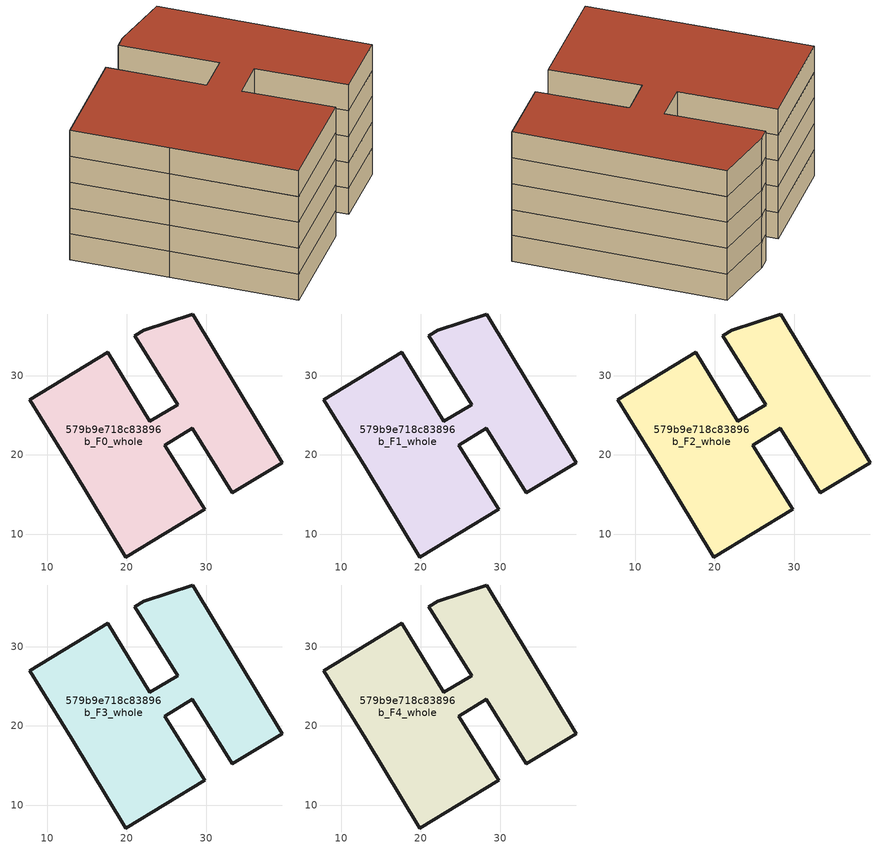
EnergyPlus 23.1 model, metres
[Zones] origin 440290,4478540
579b9e718c83896b_F0_whole
 floor ground (EU_floor_Construction): 28.32,37.74 39.55,19.02 33.25,15.23 28.25,23.33 24.76,21.2 29.79,13.14 19.84,7.16 13.04,18.37 7.79,26.95 17.59,32.92 22.9,24.22 26.4,26.32 21.02,35 22.1,35.72 z0
 wall outside (EU_wall_Construction): 17.59,32.92 7.79,26.95 13.04,18.37 19.84,7.16 29.79,13.14 24.76,21.2 28.25,23.33 33.25,15.23 39.55,19.02 28.32,37.74 22.1,35.72 21.02,35 26.4,26.32 22.9,24.22 17.59,32.92 z0:3
579b9e718c83896b_F1_whole
 floor to 579b9e718c83896b_F0_whole (EU_floor_Construction): 28.32,37.74 39.55,19.02 33.25,15.23 28.25,23.33 24.76,21.2 29.79,13.14 19.84,7.16 13.04,18.37 7.79,26.95 17.59,32.92 22.9,24.22 26.4,26.32 21.02,35 22.1,35.72 z3
 wall outside (EU_wall_Construction): 17.59,32.92 7.79,26.95 13.04,18.37 19.84,7.16 29.79,13.14 24.76,21.2 28.25,23.33 33.25,15.23 39.55,19.02 28.32,37.74 22.1,35.72 21.02,35 26.4,26.32 22.9,24.22 17.59,32.92 z3:6
579b9e718c83896b_F2_whole
 floor to 579b9e718c83896b_F1_whole (EU_floor_Construction): 28.32,37.74 39.55,19.02 33.25,15.23 28.25,23.33 24.76,21.2 29.79,13.14 19.84,7.16 13.04,18.37 7.79,26.95 17.59,32.92 22.9,24.22 26.4,26.32 21.02,35 22.1,35.72 z6
 wall outside (EU_wall_Construction): 17.59,32.92 7.79,26.95 13.04,18.37 19.84,7.16 29.79,13.14 24.76,21.2 28.25,23.33 33.25,15.23 39.55,19.02 28.32,37.74 22.1,35.72 21.02,35 26.4,26.32 22.9,24.22 17.59,32.92 z6:9
579b9e718c83896b_F3_whole
 floor to 579b9e718c83896b_F2_whole (EU_floor_Construction): 28.32,37.74 39.55,19.02 33.25,15.23 28.25,23.33 24.76,21.2 29.79,13.14 19.84,7.16 13.04,18.37 7.79,26.95 17.59,32.92 22.9,24.22 26.4,26.32 21.02,35 22.1,35.72 z9
 wall outside (EU_wall_Construction): 17.59,32.92 7.79,26.95 13.04,18.37 19.84,7.16 29.79,13.14 24.76,21.2 28.25,23.33 33.25,15.23 39.55,19.02 28.32,37.74 22.1,35.72 21.02,35 26.4,26.32 22.9,24.22 17.59,32.92 z9:12
579b9e718c83896b_F4_whole
 floor to 579b9e718c83896b_F3_whole (EU_floor_Construction): 28.32,37.74 39.55,19.02 33.25,15.23 28.25,23.33 24.76,21.2 29.79,13.14 19.84,7.16 13.04,18.37 7.79,26.95 17.59,32.92 22.9,24.22 26.4,26.32 21.02,35 22.1,35.72 z12
 wall outside (EU_wall_Construction): 17.59,32.92 7.79,26.95 13.04,18.37 19.84,7.16 29.79,13.14 24.76,21.2 28.25,23.33 33.25,15.23 39.55,19.02 28.32,37.74 22.1,35.72 21.02,35 26.4,26.32 22.9,24.22 17.59,32.92 z12:15
 roof outside (EU_roof_Construction): 33.25,15.23 39.55,19.02 28.32,37.74 22.1,35.72 21.02,35 26.4,26.32 22.9,24.22 17.59,32.92 7.79,26.95 13.04,18.37 19.84,7.16 29.79,13.14 24.76,21.2 28.25,23.33 z15
[Building]
EU S2 Campaign: North Axis=0; Terrain=City; Solar Distribution=FullExterior
[Site:Location]
Madrid: Latitude=40.5; Longitude=-3.5; Time Zone=1; Elevation=609
[SizingPeriod:WeatherFileDays]
AnnualSizingPeriod: Begin Month=1; Begin Day of Month=1; End Month=12; End Day of Month=31; Day of Week for Start Day=Monday; Use Weather File Daylight Saving Period=No; Use Weather File Rain and Snow Indicators=No
[MATERIAL]
EU_InternalMass_Material: Roughness=MediumRough; Thickness=0.1; Conductivity=1; Density=1800; Specific Heat=900; Thermal Absorptance=0.9; Solar Absorptance=0.7; Visible Absorptance=0.7
[MATERIAL:NOMASS] Roughness=MediumRough; Thermal Absorptance=0.9; Solar Absorptance=0.7; Visible Absorptance=0.7
Name | Thermal Resistance
EU_wall_NoMass | 0.419739
EU_roof_NoMass | 0.352165
EU_floor_NoMass | 0.608284
[CONSTRUCTION]
EU_wall_Construction: EU_wall_NoMass
EU_roof_Construction: EU_roof_NoMass
EU_floor_Construction: EU_floor_NoMass
EU_InternalMass_Construction: EU_InternalMass_Material
[ZONE] Type=1; Multiplier=1; Ceiling Height=autocalculate; Volume=1354.62; Floor Area=autocalculate; Part of Total Floor Area=Yes
579b9e718c83896b_F0_whole; 579b9e718c83896b_F1_whole; 579b9e718c83896b_F2_whole; 579b9e718c83896b_F3_whole; 579b9e718c83896b_F4_whole
[INTERNALMASS] Construction=EU_InternalMass_Construction; Surface Area=451.541
Name | Zone or ZoneList
579b9e718c83896b_F0_whole_EU_InternalMass | 579b9e718c83896b_F0_whole
579b9e718c83896b_F1_whole_EU_InternalMass | 579b9e718c83896b_F1_whole
579b9e718c83896b_F2_whole_EU_InternalMass | 579b9e718c83896b_F2_whole
579b9e718c83896b_F3_whole_EU_InternalMass | 579b9e718c83896b_F3_whole
579b9e718c83896b_F4_whole_EU_InternalMass | 579b9e718c83896b_F4_whole
[OTHEREQUIPMENT] Fuel Type=Electricity; Design Level Calculation Method=Watts/Area; Power per Zone Floor Area=1; Fraction Latent=0; Fraction Radiant=0; Fraction Lost=0; Carbon Dioxide Generation Rate=0; EndUse Subcategory=EU_Step8_InternalGains
Name | Zone or ZoneList or Space or SpaceList | Schedule
EU_Step8_InternalGain_579b9e718c83896b_F0_whole_f000 | 579b9e718c83896b_F0_whole | EU_Step8_GainSchedule_579b9e718c83896b_F0_whole_f000
EU_Step8_InternalGain_579b9e718c83896b_F1_whole_f000 | 579b9e718c83896b_F1_whole | EU_Step8_GainSchedule_579b9e718c83896b_F1_whole_f000
EU_Step8_InternalGain_579b9e718c83896b_F2_whole_f000 | 579b9e718c83896b_F2_whole | EU_Step8_GainSchedule_579b9e718c83896b_F2_whole_f000
EU_Step8_InternalGain_579b9e718c83896b_F3_whole_f000 | 579b9e718c83896b_F3_whole | EU_Step8_GainSchedule_579b9e718c83896b_F3_whole_f000
EU_Step8_InternalGain_579b9e718c83896b_F4_whole_f000 | 579b9e718c83896b_F4_whole | EU_Step8_GainSchedule_579b9e718c83896b_F4_whole_f000
[ZONEVENTILATION:DESIGNFLOWRATE] Schedule=EU_AlwaysOn; Design Flow Rate Calculation Method=AirChanges/Hour; Air Changes per Hour=0.703302; Ventilation Type=Natural; Fan Pressure Rise=0; Fan Total Efficiency=1; Constant Term Coefficient=1; Temperature Term Coefficient=0; Velocity Term Coefficient=0; Velocity Squared Term Coefficient=0; Minimum Indoor Temperature=-100; Maximum Indoor Temperature=100; Delta Temperature=-100; Minimum Outdoor Temperature=-100; Maximum Outdoor Temperature=100; Maximum Wind Speed=40
Name | Zone or ZoneList or Space or SpaceList
EU_ConstantAir_579b9e718c83896b_F0_whole | 579b9e718c83896b_F0_whole
EU_ConstantAir_579b9e718c83896b_F1_whole | 579b9e718c83896b_F1_whole
EU_ConstantAir_579b9e718c83896b_F2_whole | 579b9e718c83896b_F2_whole
EU_ConstantAir_579b9e718c83896b_F3_whole | 579b9e718c83896b_F3_whole
EU_ConstantAir_579b9e718c83896b_F4_whole | 579b9e718c83896b_F4_whole
[HVACTEMPLATE:THERMOSTAT] Constant Heating Setpoint=20; Constant Cooling Setpoint=50
EU_HeatOnly_579b9e718c83896b_F0_whole; EU_HeatOnly_579b9e718c83896b_F1_whole; EU_HeatOnly_579b9e718c83896b_F2_whole; EU_HeatOnly_579b9e718c83896b_F3_whole; EU_HeatOnly_579b9e718c83896b_F4_whole
[HVACTEMPLATE:ZONE:IDEALLOADSAIRSYSTEM] System Availability Schedule=EU_AlwaysOn; Maximum Heating Supply Air Temperature=50; Minimum Cooling Supply Air Temperature=13; Maximum Heating Supply Air Humidity Ratio=0.0156; Minimum Cooling Supply Air Humidity Ratio=0.0077; Heating Limit=NoLimit; Cooling Limit=NoLimit; Heating Availability Schedule=EU_AlwaysOn; Cooling Availability Schedule=EU_CoolingOff; Dehumidification Control Type=ConstantSensibleHeatRatio; Cooling Sensible Heat Ratio=0.7; Dehumidification Setpoint=60; Humidification Control Type=None; Humidification Setpoint=30; Outdoor Air Method=None; Outdoor Air Flow Rate per Person=0.00944; Outdoor Air Flow Rate per Zone Floor Area=0; Outdoor Air Flow Rate per Zone=0; Demand Controlled Ventilation Type=None; Outdoor Air Economizer Type=NoEconomizer; Heat Recovery Type=None; Sensible Heat Recovery Effectiveness=0.7; Latent Heat Recovery Effectiveness=0.65
Name | Template Thermostat
579b9e718c83896b_F0_whole | EU_HeatOnly_579b9e718c83896b_F0_whole
579b9e718c83896b_F1_whole | EU_HeatOnly_579b9e718c83896b_F1_whole
579b9e718c83896b_F2_whole | EU_HeatOnly_579b9e718c83896b_F2_whole
579b9e718c83896b_F3_whole | EU_HeatOnly_579b9e718c83896b_F3_whole
579b9e718c83896b_F4_whole | EU_HeatOnly_579b9e718c83896b_F4_whole
[SIZING:ZONE] Zone Cooling Design Supply Air Temperature Input Method=SupplyAirTemperature; Zone Cooling Design Supply Air Temperature=13; Zone Heating Design Supply Air Temperature Input Method=SupplyAirTemperature; Zone Heating Design Supply Air Temperature=50; Zone Cooling Design Supply Air Humidity Ratio=0.008; Zone Heating Design Supply Air Humidity Ratio=0.008; Cooling Design Air Flow Method=DesignDay; Cooling Design Air Flow Rate=0; Cooling Minimum Air Flow per Zone Floor Area=0.000762; Cooling Minimum Air Flow=0; Cooling Minimum Air Flow Fraction=0.2; Heating Design Air Flow Method=DesignDay; Heating Design Air Flow Rate=0; Heating Maximum Air Flow per Zone Floor Area=0.002032; Heating Maximum Air Flow=0.141576; Heating Maximum Air Flow Fraction=0.3; Account for Dedicated Outdoor Air System=No; Dedicated Outdoor Air System Control Strategy=NeutralSupplyAir; Dedicated Outdoor Air Low Setpoint Temperature for Design=autosize; Dedicated Outdoor Air High Setpoint Temperature for Design=autosize; Zone Load Sizing Method=Sensible Load Only No Latent Load; Zone Latent Cooling Design Supply Air Humidity Ratio Input Method=HumidityRatioDifference; Zone Cooling Design Supply Air Humidity Ratio Difference=0.005; Zone Latent Heating Design Supply Air Humidity Ratio Input Method=HumidityRatioDifference; Zone Humidification Design Supply Air Humidity Ratio Difference=0.005
579b9e718c83896b_F0_whole; 579b9e718c83896b_F1_whole; 579b9e718c83896b_F2_whole; 579b9e718c83896b_F3_whole; 579b9e718c83896b_F4_whole
[SCHEDULE:CONSTANT]
Name | Hourly Value
EU_AlwaysOn | 1
EU_CoolingOff | 0
[SCHEDULE:FILE] Column Number=1; Rows to Skip at Top=0; Number of Hours of Data=8760; Column Separator=Comma; Interpolate to Timestep=No; Minutes per Item=60; Adjust Schedule for Daylight Savings=Yes
Name | File
EU_Step8_GainSchedule_579b9e718c83896b_F0_whole_f000 | C:\Users\o_iseri\Desktop\OpenUBEM\openubem\outputs\eu_evidence\EU-11\ES-MAD-BERRUGUETE\idfs\579b9e718c83896b\579b9e718c83896b_F0_whole_f000_gain.csv
EU_Step8_GainSchedule_579b9e718c83896b_F1_whole_f000 | C:\Users\o_iseri\Desktop\OpenUBEM\openubem\outputs\eu_evidence\EU-11\ES-MAD-BERRUGUETE\idfs\579b9e718c83896b\579b9e718c83896b_F1_whole_f000_gain.csv
EU_Step8_GainSchedule_579b9e718c83896b_F2_whole_f000 | C:\Users\o_iseri\Desktop\OpenUBEM\openubem\outputs\eu_evidence\EU-11\ES-MAD-BERRUGUETE\idfs\579b9e718c83896b\579b9e718c83896b_F2_whole_f000_gain.csv
EU_Step8_GainSchedule_579b9e718c83896b_F3_whole_f000 | C:\Users\o_iseri\Desktop\OpenUBEM\openubem\outputs\eu_evidence\EU-11\ES-MAD-BERRUGUETE\idfs\579b9e718c83896b\579b9e718c83896b_F3_whole_f000_gain.csv
EU_Step8_GainSchedule_579b9e718c83896b_F4_whole_f000 | C:\Users\o_iseri\Desktop\OpenUBEM\openubem\outputs\eu_evidence\EU-11\ES-MAD-BERRUGUETE\idfs\579b9e718c83896b\579b9e718c83896b_F4_whole_f000_gain.csv
